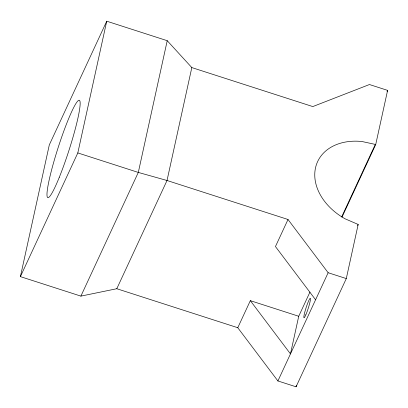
<?xml version="1.0" encoding="UTF-8"?>
<svg xmlns="http://www.w3.org/2000/svg" width="408" height="408" viewBox="0 0 408 408"><rect width="100%" height="100%" fill="white"/><g stroke="black" fill="none" stroke-linecap="round" stroke-linejoin="round"><path stroke-width="0.61" d="M375.722 144.509L362.115 141.54A54.371 40.535 24.9 0 0 315.501 167.897A54.371 40.535 24.9 0 0 345.148 218.836L358.173 224.451L346.295 278.577L296.055 386.804L277.909 380.96L237.777 327.721L116.79 288.726L80.891 296.121L20.4 276.624L49.312 144.886L106.733 21.196L167.224 40.693L191.816 67.58L312.798 106.575L369.454 84.532L387.6 90.382L375.722 144.509L342.047 217.046M20.4 276.624L77.816 152.929L106.733 21.196M167.224 40.693L138.307 172.426L80.891 296.121M191.816 67.58L167.03 180.494L116.79 288.726M309.952 292.082L298.727 316.261L290.465 353.899L250.334 300.665L237.777 327.721M296.055 386.804L296.325 385.56M77.816 152.929L138.307 172.426L167.03 180.494L288.012 219.489L275.456 246.549L315.588 299.783M387.065 91.535L387.6 90.382M341.654 216.918L375.324 144.381M277.909 380.96L328.144 272.728L288.012 219.489M357.637 225.599L358.173 224.451M328.144 272.728L346.295 278.577M250.334 300.665L298.727 316.261M59.303 177.261A51.148 5.569 -72.1 0 0 79.555 100.429A51.148 5.569 -72.1 0 0 51.836 169.034A51.148 5.569 -72.1 0 0 59.303 177.261M305.816 314.854A10.231 1.112 -72.1 0 0 310.452 298.59A10.231 1.112 -72.1 0 0 305.204 310.621A10.231 1.112 -72.1 0 0 305.816 314.854"/></g></svg>
